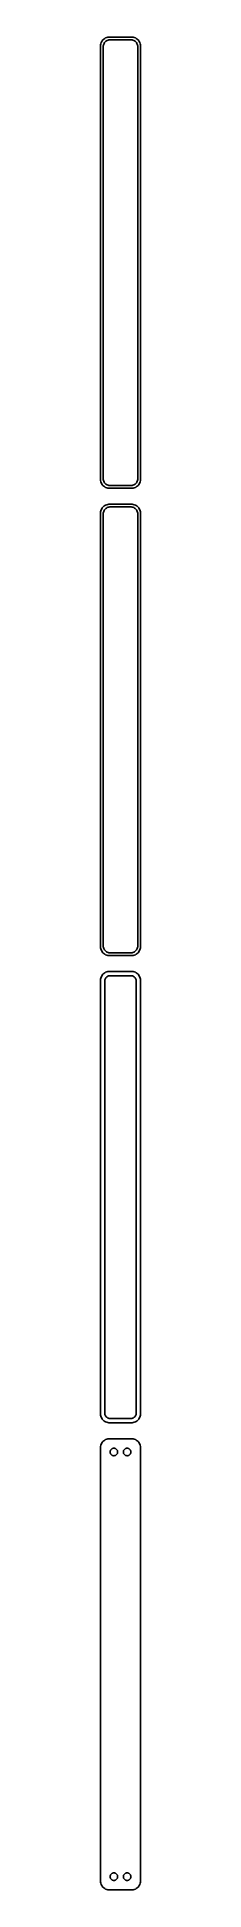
# Model space of a CAD drawing. Header units: metres. Extents: x -11 to 11, y 929 to 1975.
import ezdxf

# ---------------------------------------------------------------- set-up
doc = ezdxf.new("R2010")
doc.units = ezdxf.units.M

msp = doc.modelspace()

# ---------------------------------------------------------------- linework, layer by layer
for p, q in [((-11.2106, 1971.13), (-11.25, 1970.5)), ((-11.25, 1970.5), (-11.25, 1725.5)), ((-11.0929, 1971.74), (-11.2106, 1971.13)), ((-10.8989, 1972.34), (-11.0929, 1971.74)), ((-10.6315, 1972.91), (-10.8989, 1972.34)), ((-10.2951, 1973.44), (-10.6315, 1972.91)), ((-9.89484, 1973.92), (-10.2951, 1973.44)), ((-9.43712, 1974.35), (-9.89484, 1973.92)), ((-9.75, 1970), (-9.71844, 1970.5)), ((-9.75, 1726), (-9.75, 1970)), ((-9.71844, 1970.5), (-9.62433, 1970.99)), ((-9.62433, 1970.99), (-9.4691, 1971.47)), ((-9.4691, 1971.47), (-9.25522, 1971.93)), ((-8.92912, 1974.72), (-9.43712, 1974.35)), ((-9.25522, 1971.93), (-8.98605, 1972.35)), ((-8.98605, 1972.35), (-8.66586, 1972.74)), ((-8.37889, 1975.02), (-8.92912, 1974.72)), ((-8.66586, 1972.74), (-8.29968, 1973.08)), ((-7.79507, 1975.26), (-8.37889, 1975.02)), ((-8.29968, 1973.08), (-7.8933, 1973.38)), ((-7.8933, 1973.38), (-7.45311, 1973.62)), ((-7.1869, 1975.41), (-7.79507, 1975.26)), ((-7.45311, 1973.62), (-6.98605, 1973.8)), ((-6.56395, 1975.49), (-7.1869, 1975.41)), ((-6.98605, 1973.8), (-6.49951, 1973.93)), ((6.56395, 1975.49), (-6.56395, 1975.49)), ((-6.49951, 1973.93), (-6.00116, 1973.99)), ((-6.00116, 1973.99), (6.00116, 1973.99)), ((6.00116, 1973.99), (6.49951, 1973.93)), ((6.49951, 1973.93), (6.98605, 1973.8)), ((7.1869, 1975.41), (6.56395, 1975.49)), ((6.98605, 1973.8), (7.45311, 1973.62)), ((7.79507, 1975.26), (7.1869, 1975.41)), ((7.45311, 1973.62), (7.8933, 1973.38)), ((8.37889, 1975.02), (7.79507, 1975.26)), ((7.8933, 1973.38), (8.29968, 1973.08)), ((8.29968, 1973.08), (8.66586, 1972.74)), ((8.92912, 1974.72), (8.37889, 1975.02)), ((8.66586, 1972.74), (8.98605, 1972.35)), ((9.43712, 1974.35), (8.92912, 1974.72)), ((8.98605, 1972.35), (9.25522, 1971.93)), ((9.25522, 1971.93), (9.4691, 1971.47)), ((9.89484, 1973.92), (9.43712, 1974.35)), ((9.4691, 1971.47), (9.62433, 1970.99)), ((9.62433, 1970.99), (9.71844, 1970.5)), ((9.71844, 1970.5), (9.75, 1970)), ((9.75, 1970), (9.75, 1726)), ((10.2951, 1973.44), (9.89484, 1973.92)), ((10.6315, 1972.91), (10.2951, 1973.44)), ((10.8989, 1972.34), (10.6315, 1972.91)), ((11.0929, 1971.74), (10.8989, 1972.34)), ((11.2106, 1971.13), (11.0929, 1971.74)), ((11.25, 1970.5), (11.2106, 1971.13)), ((11.25, 1725.5), (11.25, 1970.5)), ((-11.25, 1725.5), (-11.2106, 1724.87)), ((-11.2106, 1724.87), (-11.0929, 1724.26)), ((-11.0929, 1724.26), (-10.8989, 1723.66)), ((-10.8989, 1723.66), (-10.6315, 1723.09)), ((-10.6315, 1723.09), (-10.2951, 1722.56)), ((-10.2951, 1722.56), (-9.89484, 1722.08)), ((-9.89484, 1722.08), (-9.43712, 1721.65)), ((-9.71844, 1725.5), (-9.75, 1726)), ((-9.62433, 1725.01), (-9.71844, 1725.5)), ((-9.4691, 1724.53), (-9.62433, 1725.01)), ((-9.25522, 1724.07), (-9.4691, 1724.53)), ((-9.43712, 1721.65), (-8.92912, 1721.28)), ((-8.98605, 1723.65), (-9.25522, 1724.07)), ((-8.66586, 1723.26), (-8.98605, 1723.65)), ((-8.92912, 1721.28), (-8.37889, 1720.98)), ((-8.29968, 1722.92), (-8.66586, 1723.26)), ((-8.37889, 1720.98), (-7.79507, 1720.74)), ((-7.8933, 1722.62), (-8.29968, 1722.92)), ((-7.45311, 1722.38), (-7.8933, 1722.62)), ((-7.79507, 1720.74), (-7.1869, 1720.59)), ((-6.98605, 1722.2), (-7.45311, 1722.38)), ((-7.1869, 1720.59), (-6.56395, 1720.51)), ((-6.49951, 1722.07), (-6.98605, 1722.2)), ((-6.56395, 1720.51), (6.56395, 1720.51)), ((-6.00116, 1722.01), (-6.49951, 1722.07)), ((6.00116, 1722.01), (-6.00116, 1722.01)), ((6.49951, 1722.07), (6.00116, 1722.01)), ((6.98605, 1722.2), (6.49951, 1722.07)), ((6.56395, 1720.51), (7.1869, 1720.59)), ((7.45311, 1722.38), (6.98605, 1722.2)), ((7.1869, 1720.59), (7.79507, 1720.74)), ((7.8933, 1722.62), (7.45311, 1722.38)), ((7.79507, 1720.74), (8.37889, 1720.98)), ((8.29968, 1722.92), (7.8933, 1722.62)), ((8.66586, 1723.26), (8.29968, 1722.92)), ((8.37889, 1720.98), (8.92912, 1721.28)), ((8.98605, 1723.65), (8.66586, 1723.26)), ((8.92912, 1721.28), (9.43712, 1721.65)), ((9.25522, 1724.07), (8.98605, 1723.65)), ((9.4691, 1724.53), (9.25522, 1724.07)), ((9.43712, 1721.65), (9.89484, 1722.08)), ((9.62433, 1725.01), (9.4691, 1724.53)), ((9.71844, 1725.5), (9.62433, 1725.01)), ((9.75, 1726), (9.71844, 1725.5)), ((9.89484, 1722.08), (10.2951, 1722.56)), ((10.2951, 1722.56), (10.6315, 1723.09)), ((10.6315, 1723.09), (10.8989, 1723.66)), ((10.8989, 1723.66), (11.0929, 1724.26)), ((11.0929, 1724.26), (11.2106, 1724.87)), ((11.2106, 1724.87), (11.25, 1725.5)), ((-11.2106, 1707.13), (-11.25, 1706.5)), ((-11.0929, 1707.74), (-11.2106, 1707.13)), ((-10.8989, 1708.34), (-11.0929, 1707.74)), ((-10.6315, 1708.91), (-10.8989, 1708.34)), ((-10.2951, 1709.44), (-10.6315, 1708.91)), ((-9.89484, 1709.92), (-10.2951, 1709.44)), ((-9.43712, 1710.35), (-9.89484, 1709.92)), ((-9.71844, 1706.5), (-9.62433, 1706.99)), ((-9.62433, 1706.99), (-9.4691, 1707.47)), ((-9.4691, 1707.47), (-9.25522, 1707.93)), ((-8.92912, 1710.72), (-9.43712, 1710.35)), ((-9.25522, 1707.93), (-8.98605, 1708.35)), ((-8.98605, 1708.35), (-8.66586, 1708.74)), ((-8.37889, 1711.02), (-8.92912, 1710.72)), ((-8.66586, 1708.74), (-8.29968, 1709.08)), ((-7.79507, 1711.26), (-8.37889, 1711.02)), ((-8.29968, 1709.08), (-7.8933, 1709.38)), ((-7.8933, 1709.38), (-7.45311, 1709.62)), ((-7.1869, 1711.41), (-7.79507, 1711.26)), ((-7.45311, 1709.62), (-6.98605, 1709.8)), ((-6.56395, 1711.49), (-7.1869, 1711.41)), ((-6.98605, 1709.8), (-6.49951, 1709.93)), ((6.56395, 1711.49), (-6.56395, 1711.49)), ((-6.49951, 1709.93), (-6.00116, 1709.99)), ((-6.00116, 1709.99), (6.00116, 1709.99)), ((6.00116, 1709.99), (6.49951, 1709.93)), ((6.49951, 1709.93), (6.98605, 1709.8)), ((7.1869, 1711.41), (6.56395, 1711.49)), ((6.98605, 1709.8), (7.45311, 1709.62)), ((7.79507, 1711.26), (7.1869, 1711.41)), ((7.45311, 1709.62), (7.8933, 1709.38)), ((8.37889, 1711.02), (7.79507, 1711.26)), ((7.8933, 1709.38), (8.29968, 1709.08)), ((8.29968, 1709.08), (8.66586, 1708.74)), ((8.92912, 1710.72), (8.37889, 1711.02)), ((8.66586, 1708.74), (8.98605, 1708.35)), ((9.43712, 1710.35), (8.92912, 1710.72)), ((8.98605, 1708.35), (9.25522, 1707.93)), ((9.25522, 1707.93), (9.4691, 1707.47)), ((9.89484, 1709.92), (9.43712, 1710.35)), ((9.4691, 1707.47), (9.62433, 1706.99)), ((9.62433, 1706.99), (9.71844, 1706.5)), ((10.2951, 1709.44), (9.89484, 1709.92)), ((10.6315, 1708.91), (10.2951, 1709.44)), ((10.8989, 1708.34), (10.6315, 1708.91)), ((11.0929, 1707.74), (10.8989, 1708.34)), ((11.2106, 1707.13), (11.0929, 1707.74)), ((11.25, 1706.5), (11.2106, 1707.13)), ((-11.25, 1706.5), (-11.25, 1461.5)), ((-9.75, 1706), (-9.71844, 1706.5)), ((-9.75, 1462), (-9.75, 1706)), ((9.71844, 1706.5), (9.75, 1706)), ((9.75, 1706), (9.75, 1462)), ((11.25, 1461.5), (11.25, 1706.5)), ((-11.25, 1461.5), (-11.2106, 1460.87)), ((-11.2106, 1460.87), (-11.0929, 1460.26)), ((-11.0929, 1460.26), (-10.8989, 1459.66)), ((-10.8989, 1459.66), (-10.6315, 1459.09)), ((-10.6315, 1459.09), (-10.2951, 1458.56)), ((-10.2951, 1458.56), (-9.89484, 1458.08)), ((-9.89484, 1458.08), (-9.43712, 1457.65)), ((-9.71844, 1461.5), (-9.75, 1462)), ((-9.62433, 1461.01), (-9.71844, 1461.5)), ((-9.4691, 1460.53), (-9.62433, 1461.01)), ((-9.25522, 1460.07), (-9.4691, 1460.53)), ((-9.43712, 1457.65), (-8.92912, 1457.28)), ((-8.98605, 1459.65), (-9.25522, 1460.07)), ((-8.66586, 1459.26), (-8.98605, 1459.65)), ((-8.92912, 1457.28), (-8.37889, 1456.98)), ((-8.29968, 1458.92), (-8.66586, 1459.26)), ((-8.37889, 1456.98), (-7.79507, 1456.74)), ((-7.8933, 1458.62), (-8.29968, 1458.92)), ((-7.45311, 1458.38), (-7.8933, 1458.62)), ((-7.79507, 1456.74), (-7.1869, 1456.59)), ((-6.98605, 1458.2), (-7.45311, 1458.38)), ((-7.1869, 1456.59), (-6.56395, 1456.51)), ((-6.49951, 1458.07), (-6.98605, 1458.2)), ((-6.56395, 1456.51), (6.56395, 1456.51)), ((-6.00116, 1458.01), (-6.49951, 1458.07)), ((6.00116, 1458.01), (-6.00116, 1458.01)), ((6.49951, 1458.07), (6.00116, 1458.01)), ((6.98605, 1458.2), (6.49951, 1458.07)), ((6.56395, 1456.51), (7.1869, 1456.59)), ((7.45311, 1458.38), (6.98605, 1458.2)), ((7.1869, 1456.59), (7.79507, 1456.74)), ((7.8933, 1458.62), (7.45311, 1458.38)), ((7.79507, 1456.74), (8.37889, 1456.98)), ((8.29968, 1458.92), (7.8933, 1458.62)), ((8.66586, 1459.26), (8.29968, 1458.92)), ((8.37889, 1456.98), (8.92912, 1457.28)), ((8.98605, 1459.65), (8.66586, 1459.26)), ((8.92912, 1457.28), (9.43712, 1457.65)), ((9.25522, 1460.07), (8.98605, 1459.65)), ((9.4691, 1460.53), (9.25522, 1460.07)), ((9.43712, 1457.65), (9.89484, 1458.08)), ((9.62433, 1461.01), (9.4691, 1460.53)), ((9.71844, 1461.5), (9.62433, 1461.01)), ((9.75, 1462), (9.71844, 1461.5)), ((9.89484, 1458.08), (10.2951, 1458.56)), ((10.2951, 1458.56), (10.6315, 1459.09)), ((10.6315, 1459.09), (10.8989, 1459.66)), ((10.8989, 1459.66), (11.0929, 1460.26)), ((11.0929, 1460.26), (11.2106, 1460.87)), ((11.2106, 1460.87), (11.25, 1461.5)), ((-10.6315, 1444.91), (-10.8989, 1444.34)), ((-10.2951, 1445.44), (-10.6315, 1444.91)), ((-9.89484, 1445.92), (-10.2951, 1445.44)), ((-9.43712, 1446.35), (-9.89484, 1445.92)), ((-8.92912, 1446.72), (-9.43712, 1446.35)), ((-8.37889, 1447.02), (-8.92912, 1446.72)), ((-7.79507, 1447.26), (-8.37889, 1447.02)), ((-7.1869, 1447.41), (-7.79507, 1447.26)), ((-6.56395, 1447.49), (-7.1869, 1447.41)), ((-7.07541, 1444.82), (-6.71194, 1444.96)), ((-6.71194, 1444.96), (-6.3333, 1445.06)), ((6.56395, 1447.49), (-6.56395, 1447.49)), ((-6.3333, 1445.06), (-5.94545, 1445.11)), ((-5.94545, 1445.11), (5.94545, 1445.11)), ((5.94545, 1445.11), (6.3333, 1445.06)), ((6.3333, 1445.06), (6.71194, 1444.96)), ((7.1869, 1447.41), (6.56395, 1447.49)), ((6.71194, 1444.96), (7.07541, 1444.82)), ((7.79507, 1447.26), (7.1869, 1447.41)), ((8.37889, 1447.02), (7.79507, 1447.26)), ((8.92912, 1446.72), (8.37889, 1447.02)), ((9.43712, 1446.35), (8.92912, 1446.72)), ((9.89484, 1445.92), (9.43712, 1446.35)), ((10.2951, 1445.44), (9.89484, 1445.92)), ((10.6315, 1444.91), (10.2951, 1445.44)), ((10.8989, 1444.34), (10.6315, 1444.91)), ((-11.2106, 1443.13), (-11.25, 1442.5)), ((-11.25, 1442.5), (-11.25, 1197.5)), ((-11.0929, 1443.74), (-11.2106, 1443.13)), ((-10.8989, 1444.34), (-11.0929, 1443.74)), ((-8.86292, 1442), (-8.83836, 1442.39)), ((-8.86292, 1198), (-8.86292, 1442)), ((-8.83836, 1442.39), (-8.76512, 1442.77)), ((-8.76512, 1442.77), (-8.64432, 1443.15)), ((-8.64432, 1443.15), (-8.47786, 1443.5)), ((-8.47786, 1443.5), (-8.2684, 1443.83)), ((-8.2684, 1443.83), (-8.01921, 1444.13)), ((-8.01921, 1444.13), (-7.73424, 1444.4)), ((-7.73424, 1444.4), (-7.41798, 1444.63)), ((-7.41798, 1444.63), (-7.07541, 1444.82)), ((7.07541, 1444.82), (7.41798, 1444.63)), ((7.41798, 1444.63), (7.73424, 1444.4)), ((7.73424, 1444.4), (8.01921, 1444.13)), ((8.01921, 1444.13), (8.2684, 1443.83)), ((8.2684, 1443.83), (8.47786, 1443.5)), ((8.47786, 1443.5), (8.64432, 1443.15)), ((8.64432, 1443.15), (8.76512, 1442.77)), ((8.76512, 1442.77), (8.83836, 1442.39)), ((8.83836, 1442.39), (8.86292, 1442)), ((8.86292, 1442), (8.86292, 1198)), ((11.0929, 1443.74), (10.8989, 1444.34)), ((11.2106, 1443.13), (11.0929, 1443.74)), ((11.25, 1442.5), (11.2106, 1443.13)), ((11.25, 1197.5), (11.25, 1442.5)), ((-11.25, 1197.5), (-11.2106, 1196.87)), ((-11.2106, 1196.87), (-11.0929, 1196.26)), ((-11.0929, 1196.26), (-10.8989, 1195.66)), ((-10.8989, 1195.66), (-10.6315, 1195.09)), ((-10.6315, 1195.09), (-10.2951, 1194.56)), ((-10.2951, 1194.56), (-9.89484, 1194.08)), ((-9.89484, 1194.08), (-9.43712, 1193.65)), ((-9.43712, 1193.65), (-8.92912, 1193.28)), ((-8.83836, 1197.61), (-8.86292, 1198)), ((-8.76512, 1197.23), (-8.83836, 1197.61)), ((-8.64432, 1196.85), (-8.76512, 1197.23)), ((-8.47786, 1196.5), (-8.64432, 1196.85)), ((-8.2684, 1196.17), (-8.47786, 1196.5)), ((-8.01921, 1195.87), (-8.2684, 1196.17)), ((-7.73424, 1195.6), (-8.01921, 1195.87)), ((-7.41798, 1195.37), (-7.73424, 1195.6)), ((-7.07541, 1195.18), (-7.41798, 1195.37)), ((-6.71194, 1195.04), (-7.07541, 1195.18)), ((-6.3333, 1194.94), (-6.71194, 1195.04)), ((-5.94545, 1194.89), (-6.3333, 1194.94)), ((5.94545, 1194.89), (-5.94545, 1194.89)), ((6.3333, 1194.94), (5.94545, 1194.89)), ((6.71194, 1195.04), (6.3333, 1194.94)), ((7.07541, 1195.18), (6.71194, 1195.04)), ((7.41798, 1195.37), (7.07541, 1195.18)), ((7.73424, 1195.6), (7.41798, 1195.37)), ((8.01921, 1195.87), (7.73424, 1195.6)), ((8.2684, 1196.17), (8.01921, 1195.87)), ((8.47786, 1196.5), (8.2684, 1196.17)), ((8.64432, 1196.85), (8.47786, 1196.5)), ((8.76512, 1197.23), (8.64432, 1196.85)), ((8.83836, 1197.61), (8.76512, 1197.23)), ((8.86292, 1198), (8.83836, 1197.61)), ((8.92912, 1193.28), (9.43712, 1193.65)), ((9.43712, 1193.65), (9.89484, 1194.08)), ((9.89484, 1194.08), (10.2951, 1194.56)), ((10.2951, 1194.56), (10.6315, 1195.09)), ((10.6315, 1195.09), (10.8989, 1195.66)), ((10.8989, 1195.66), (11.0929, 1196.26)), ((11.0929, 1196.26), (11.2106, 1196.87)), ((11.2106, 1196.87), (11.25, 1197.5)), ((-8.92912, 1193.28), (-8.37889, 1192.98)), ((-8.37889, 1192.98), (-7.79507, 1192.74)), ((-7.79507, 1183.26), (-8.37889, 1183.02)), ((-7.79507, 1192.74), (-7.1869, 1192.59)), ((-7.1869, 1183.41), (-7.79507, 1183.26)), ((-7.1869, 1192.59), (-6.56395, 1192.51)), ((-6.56395, 1183.49), (-7.1869, 1183.41)), ((-6.56395, 1192.51), (6.56395, 1192.51)), ((6.56395, 1183.49), (-6.56395, 1183.49)), ((6.56395, 1192.51), (7.1869, 1192.59)), ((7.1869, 1183.41), (6.56395, 1183.49)), ((7.1869, 1192.59), (7.79507, 1192.74)), ((7.79507, 1183.26), (7.1869, 1183.41)), ((7.79507, 1192.74), (8.37889, 1192.98)), ((8.37889, 1183.02), (7.79507, 1183.26)), ((8.37889, 1192.98), (8.92912, 1193.28)), ((-11.2106, 1179.13), (-11.25, 1178.5)), ((-11.25, 1178.5), (-11.25, 933.5)), ((-11.0929, 1179.74), (-11.2106, 1179.13)), ((-10.8989, 1180.34), (-11.0929, 1179.74)), ((-10.6315, 1180.91), (-10.8989, 1180.34)), ((-10.2951, 1181.44), (-10.6315, 1180.91)), ((-9.89484, 1181.92), (-10.2951, 1181.44)), ((-9.43712, 1182.35), (-9.89484, 1181.92)), ((-8.92912, 1182.72), (-9.43712, 1182.35)), ((-8.37889, 1183.02), (-8.92912, 1182.72)), ((-5.88528, 1176), (-5.86845, 1176.27)), ((-5.86845, 1175.73), (-5.88528, 1176)), ((-5.86845, 1176.27), (-5.81821, 1176.53)), ((-5.81821, 1175.47), (-5.86845, 1175.73)), ((-5.81821, 1176.53), (-5.73534, 1176.79)), ((-5.73534, 1175.21), (-5.81821, 1175.47)), ((-5.73534, 1176.79), (-5.62117, 1177.03)), ((-5.62117, 1174.97), (-5.73534, 1175.21)), ((-5.62117, 1177.03), (-5.47748, 1177.26)), ((-5.47748, 1174.74), (-5.62117, 1174.97)), ((-5.47748, 1177.26), (-5.30655, 1177.46)), ((-5.30655, 1174.54), (-5.47748, 1174.74)), ((-5.30655, 1177.46), (-5.11108, 1177.65)), ((-5.11108, 1174.35), (-5.30655, 1174.54)), ((-5.11108, 1177.65), (-4.89413, 1177.8)), ((-4.89413, 1174.2), (-5.11108, 1174.35)), ((-4.89413, 1177.8), (-4.65915, 1177.93)), ((-4.65915, 1174.07), (-4.89413, 1174.2)), ((-4.65915, 1177.93), (-4.40984, 1178.03)), ((-4.40984, 1173.97), (-4.65915, 1174.07)), ((-4.40984, 1178.03), (-4.1501, 1178.1)), ((-4.1501, 1173.9), (-4.40984, 1173.97)), ((-4.1501, 1178.1), (-3.88406, 1178.13)), ((-3.88406, 1173.87), (-4.1501, 1173.9)), ((-3.88406, 1178.13), (-3.61592, 1178.13)), ((-3.61592, 1173.87), (-3.88406, 1173.87)), ((-3.61592, 1178.13), (-3.34988, 1178.1)), ((-3.34988, 1173.9), (-3.61592, 1173.87)), ((-3.34988, 1178.1), (-3.09015, 1178.03)), ((-3.09015, 1173.97), (-3.34988, 1173.9)), ((-3.09015, 1178.03), (-2.84084, 1177.93)), ((-2.84084, 1174.07), (-3.09015, 1173.97)), ((-2.84084, 1177.93), (-2.60585, 1177.8)), ((-2.60585, 1174.2), (-2.84084, 1174.07)), ((-2.60585, 1177.8), (-2.3889, 1177.65)), ((-2.3889, 1174.35), (-2.60585, 1174.2)), ((-2.3889, 1177.65), (-2.19344, 1177.46)), ((-2.19344, 1174.54), (-2.3889, 1174.35)), ((-2.19344, 1177.46), (-2.02251, 1177.26)), ((-2.02251, 1174.74), (-2.19344, 1174.54)), ((-2.02251, 1177.26), (-1.87881, 1177.03)), ((-1.87881, 1174.97), (-2.02251, 1174.74)), ((-1.87881, 1177.03), (-1.76465, 1176.79)), ((-1.76465, 1175.21), (-1.87881, 1174.97)), ((-1.76465, 1176.79), (-1.68178, 1176.53)), ((-1.68178, 1175.47), (-1.76465, 1175.21)), ((-1.68178, 1176.53), (-1.63153, 1176.27)), ((-1.63153, 1175.73), (-1.68178, 1175.47)), ((-1.63153, 1176.27), (-1.6147, 1176)), ((-1.6147, 1176), (-1.63153, 1175.73)), ((1.6147, 1176), (1.63153, 1176.27)), ((1.63153, 1175.73), (1.6147, 1176)), ((1.63153, 1176.27), (1.68178, 1176.53)), ((1.68178, 1175.47), (1.63153, 1175.73)), ((1.68178, 1176.53), (1.76465, 1176.79)), ((1.76465, 1175.21), (1.68178, 1175.47)), ((1.76465, 1176.79), (1.87881, 1177.03)), ((1.87881, 1174.97), (1.76465, 1175.21)), ((1.87881, 1177.03), (2.02251, 1177.26)), ((2.02251, 1174.74), (1.87881, 1174.97)), ((2.02251, 1177.26), (2.19344, 1177.46)), ((2.19344, 1174.54), (2.02251, 1174.74)), ((2.19344, 1177.46), (2.3889, 1177.65)), ((2.3889, 1174.35), (2.19344, 1174.54)), ((2.3889, 1177.65), (2.60585, 1177.8)), ((2.60585, 1174.2), (2.3889, 1174.35)), ((2.60585, 1177.8), (2.84084, 1177.93)), ((2.84084, 1174.07), (2.60585, 1174.2)), ((2.84084, 1177.93), (3.09015, 1178.03)), ((3.09015, 1173.97), (2.84084, 1174.07)), ((3.09015, 1178.03), (3.34988, 1178.1)), ((3.34988, 1173.9), (3.09015, 1173.97)), ((3.34988, 1178.1), (3.61592, 1178.13)), ((3.61592, 1173.87), (3.34988, 1173.9)), ((3.61592, 1178.13), (3.88406, 1178.13)), ((3.88406, 1173.87), (3.61592, 1173.87)), ((3.88406, 1178.13), (4.1501, 1178.1)), ((4.1501, 1173.9), (3.88406, 1173.87)), ((4.1501, 1178.1), (4.40984, 1178.03)), ((4.40984, 1173.97), (4.1501, 1173.9)), ((4.40984, 1178.03), (4.65915, 1177.93)), ((4.65915, 1174.07), (4.40984, 1173.97)), ((4.65915, 1177.93), (4.89413, 1177.8)), ((4.89413, 1174.2), (4.65915, 1174.07)), ((4.89413, 1177.8), (5.11108, 1177.65)), ((5.11108, 1174.35), (4.89413, 1174.2)), ((5.11108, 1177.65), (5.30655, 1177.46)), ((5.30655, 1174.54), (5.11108, 1174.35)), ((5.30655, 1177.46), (5.47748, 1177.26)), ((5.47748, 1174.74), (5.30655, 1174.54)), ((5.47748, 1177.26), (5.62117, 1177.03)), ((5.62117, 1174.97), (5.47748, 1174.74)), ((5.62117, 1177.03), (5.73534, 1176.79)), ((5.73534, 1175.21), (5.62117, 1174.97)), ((5.73534, 1176.79), (5.81821, 1176.53)), ((5.81821, 1175.47), (5.73534, 1175.21)), ((5.81821, 1176.53), (5.86845, 1176.27)), ((5.86845, 1175.73), (5.81821, 1175.47)), ((5.86845, 1176.27), (5.88528, 1176)), ((5.88528, 1176), (5.86845, 1175.73)), ((8.92912, 1182.72), (8.37889, 1183.02)), ((9.43712, 1182.35), (8.92912, 1182.72)), ((9.89484, 1181.92), (9.43712, 1182.35)), ((10.2951, 1181.44), (9.89484, 1181.92)), ((10.6315, 1180.91), (10.2951, 1181.44)), ((10.8989, 1180.34), (10.6315, 1180.91)), ((11.0929, 1179.74), (10.8989, 1180.34)), ((11.2106, 1179.13), (11.0929, 1179.74)), ((11.25, 1178.5), (11.2106, 1179.13)), ((11.25, 933.5), (11.25, 1178.5)), ((-11.25, 933.5), (-11.2106, 932.873)), ((-11.2106, 932.873), (-11.0929, 932.257)), ((-11.0929, 932.257), (-10.8989, 931.659)), ((-5.88528, 936), (-5.86845, 936.268)), ((-5.86845, 935.732), (-5.88528, 936)), ((-5.86845, 936.268), (-5.81821, 936.531)), ((-5.81821, 935.469), (-5.86845, 935.732)), ((-5.81821, 936.531), (-5.73534, 936.786)), ((-5.73534, 935.214), (-5.81821, 935.469)), ((-5.73534, 936.786), (-5.62117, 937.029)), ((-5.62117, 934.971), (-5.73534, 935.214)), ((-5.62117, 937.029), (-5.47748, 937.255)), ((-5.47748, 934.745), (-5.62117, 934.971)), ((-5.47748, 937.255), (-5.30655, 937.462)), ((-5.30655, 934.538), (-5.47748, 934.745)), ((-5.30655, 937.462), (-5.11108, 937.645)), ((-5.11108, 934.355), (-5.30655, 934.538)), ((-5.11108, 937.645), (-4.89413, 937.803)), ((-4.89413, 934.197), (-5.11108, 934.355)), ((-4.89413, 937.803), (-4.65915, 937.932)), ((-4.65915, 934.068), (-4.89413, 934.197)), ((-4.65915, 937.932), (-4.40984, 938.031)), ((-4.40984, 933.969), (-4.65915, 934.068)), ((-4.40984, 938.031), (-4.1501, 938.097)), ((-4.1501, 933.903), (-4.40984, 933.969)), ((-4.1501, 938.097), (-3.88406, 938.131)), ((-3.88406, 933.869), (-4.1501, 933.903)), ((-3.88406, 938.131), (-3.61592, 938.131)), ((-3.61592, 933.869), (-3.88406, 933.869)), ((-3.61592, 938.131), (-3.34988, 938.097)), ((-3.34988, 933.903), (-3.61592, 933.869)), ((-3.34988, 938.097), (-3.09015, 938.031)), ((-3.09015, 933.969), (-3.34988, 933.903)), ((-3.09015, 938.031), (-2.84084, 937.932)), ((-2.84084, 934.068), (-3.09015, 933.969)), ((-2.84084, 937.932), (-2.60585, 937.803)), ((-2.60585, 934.197), (-2.84084, 934.068)), ((-2.60585, 937.803), (-2.3889, 937.645)), ((-2.3889, 934.355), (-2.60585, 934.197)), ((-2.3889, 937.645), (-2.19344, 937.462)), ((-2.19344, 934.538), (-2.3889, 934.355)), ((-2.19344, 937.462), (-2.02251, 937.255)), ((-2.02251, 934.745), (-2.19344, 934.538)), ((-2.02251, 937.255), (-1.87881, 937.029)), ((-1.87881, 934.971), (-2.02251, 934.745)), ((-1.87881, 937.029), (-1.76465, 936.786)), ((-1.76465, 935.214), (-1.87881, 934.971)), ((-1.76465, 936.786), (-1.68178, 936.531)), ((-1.68178, 935.469), (-1.76465, 935.214)), ((-1.68178, 936.531), (-1.63153, 936.268)), ((-1.63153, 935.732), (-1.68178, 935.469)), ((-1.63153, 936.268), (-1.6147, 936)), ((-1.6147, 936), (-1.63153, 935.732)), ((1.6147, 936), (1.63153, 936.268)), ((1.63153, 935.732), (1.6147, 936)), ((1.63153, 936.268), (1.68178, 936.531)), ((1.68178, 935.469), (1.63153, 935.732)), ((1.68178, 936.531), (1.76465, 936.786)), ((1.76465, 935.214), (1.68178, 935.469)), ((1.76465, 936.786), (1.87881, 937.029)), ((1.87881, 934.971), (1.76465, 935.214)), ((1.87881, 937.029), (2.02251, 937.255)), ((2.02251, 934.745), (1.87881, 934.971)), ((2.02251, 937.255), (2.19344, 937.462)), ((2.19344, 934.538), (2.02251, 934.745)), ((2.19344, 937.462), (2.3889, 937.645)), ((2.3889, 934.355), (2.19344, 934.538)), ((2.3889, 937.645), (2.60585, 937.803)), ((2.60585, 934.197), (2.3889, 934.355)), ((2.60585, 937.803), (2.84084, 937.932)), ((2.84084, 934.068), (2.60585, 934.197)), ((2.84084, 937.932), (3.09015, 938.031)), ((3.09015, 933.969), (2.84084, 934.068)), ((3.09015, 938.031), (3.34988, 938.097)), ((3.34988, 933.903), (3.09015, 933.969)), ((3.34988, 938.097), (3.61592, 938.131)), ((3.61592, 933.869), (3.34988, 933.903)), ((3.61592, 938.131), (3.88406, 938.131)), ((3.88406, 933.869), (3.61592, 933.869)), ((3.88406, 938.131), (4.1501, 938.097)), ((4.1501, 933.903), (3.88406, 933.869)), ((4.1501, 938.097), (4.40984, 938.031)), ((4.40984, 933.969), (4.1501, 933.903)), ((4.40984, 938.031), (4.65915, 937.932)), ((4.65915, 934.068), (4.40984, 933.969)), ((4.65915, 937.932), (4.89413, 937.803)), ((4.89413, 934.197), (4.65915, 934.068)), ((4.89413, 937.803), (5.11108, 937.645)), ((5.11108, 934.355), (4.89413, 934.197)), ((5.11108, 937.645), (5.30655, 937.462)), ((5.30655, 934.538), (5.11108, 934.355)), ((5.30655, 937.462), (5.47748, 937.255)), ((5.47748, 934.745), (5.30655, 934.538)), ((5.47748, 937.255), (5.62117, 937.029)), ((5.62117, 934.971), (5.47748, 934.745)), ((5.62117, 937.029), (5.73534, 936.786)), ((5.73534, 935.214), (5.62117, 934.971)), ((5.73534, 936.786), (5.81821, 936.531)), ((5.81821, 935.469), (5.73534, 935.214)), ((5.81821, 936.531), (5.86845, 936.268)), ((5.86845, 935.732), (5.81821, 935.469)), ((5.86845, 936.268), (5.88528, 936)), ((5.88528, 936), (5.86845, 935.732)), ((10.8989, 931.659), (11.0929, 932.257)), ((11.0929, 932.257), (11.2106, 932.873)), ((11.2106, 932.873), (11.25, 933.5)), ((-10.8989, 931.659), (-10.6315, 931.091)), ((-10.6315, 931.091), (-10.2951, 930.561)), ((-10.2951, 930.561), (-9.89484, 930.077)), ((-9.89484, 930.077), (-9.43712, 929.647)), ((-9.43712, 929.647), (-8.92912, 929.278)), ((-8.92912, 929.278), (-8.37889, 928.976)), ((-8.37889, 928.976), (-7.79507, 928.745)), ((-7.79507, 928.745), (-7.1869, 928.589)), ((-7.1869, 928.589), (-6.56395, 928.51)), ((-6.56395, 928.51), (6.56395, 928.51)), ((6.56395, 928.51), (7.1869, 928.589)), ((7.1869, 928.589), (7.79507, 928.745)), ((7.79507, 928.745), (8.37889, 928.976)), ((8.37889, 928.976), (8.92912, 929.278)), ((8.92912, 929.278), (9.43712, 929.647)), ((9.43712, 929.647), (9.89484, 930.077)), ((9.89484, 930.077), (10.2951, 930.561)), ((10.2951, 930.561), (10.6315, 931.091)), ((10.6315, 931.091), (10.8989, 931.659))]:
    msp.add_line(p, q)

doc.saveas('drawing.dxf')
